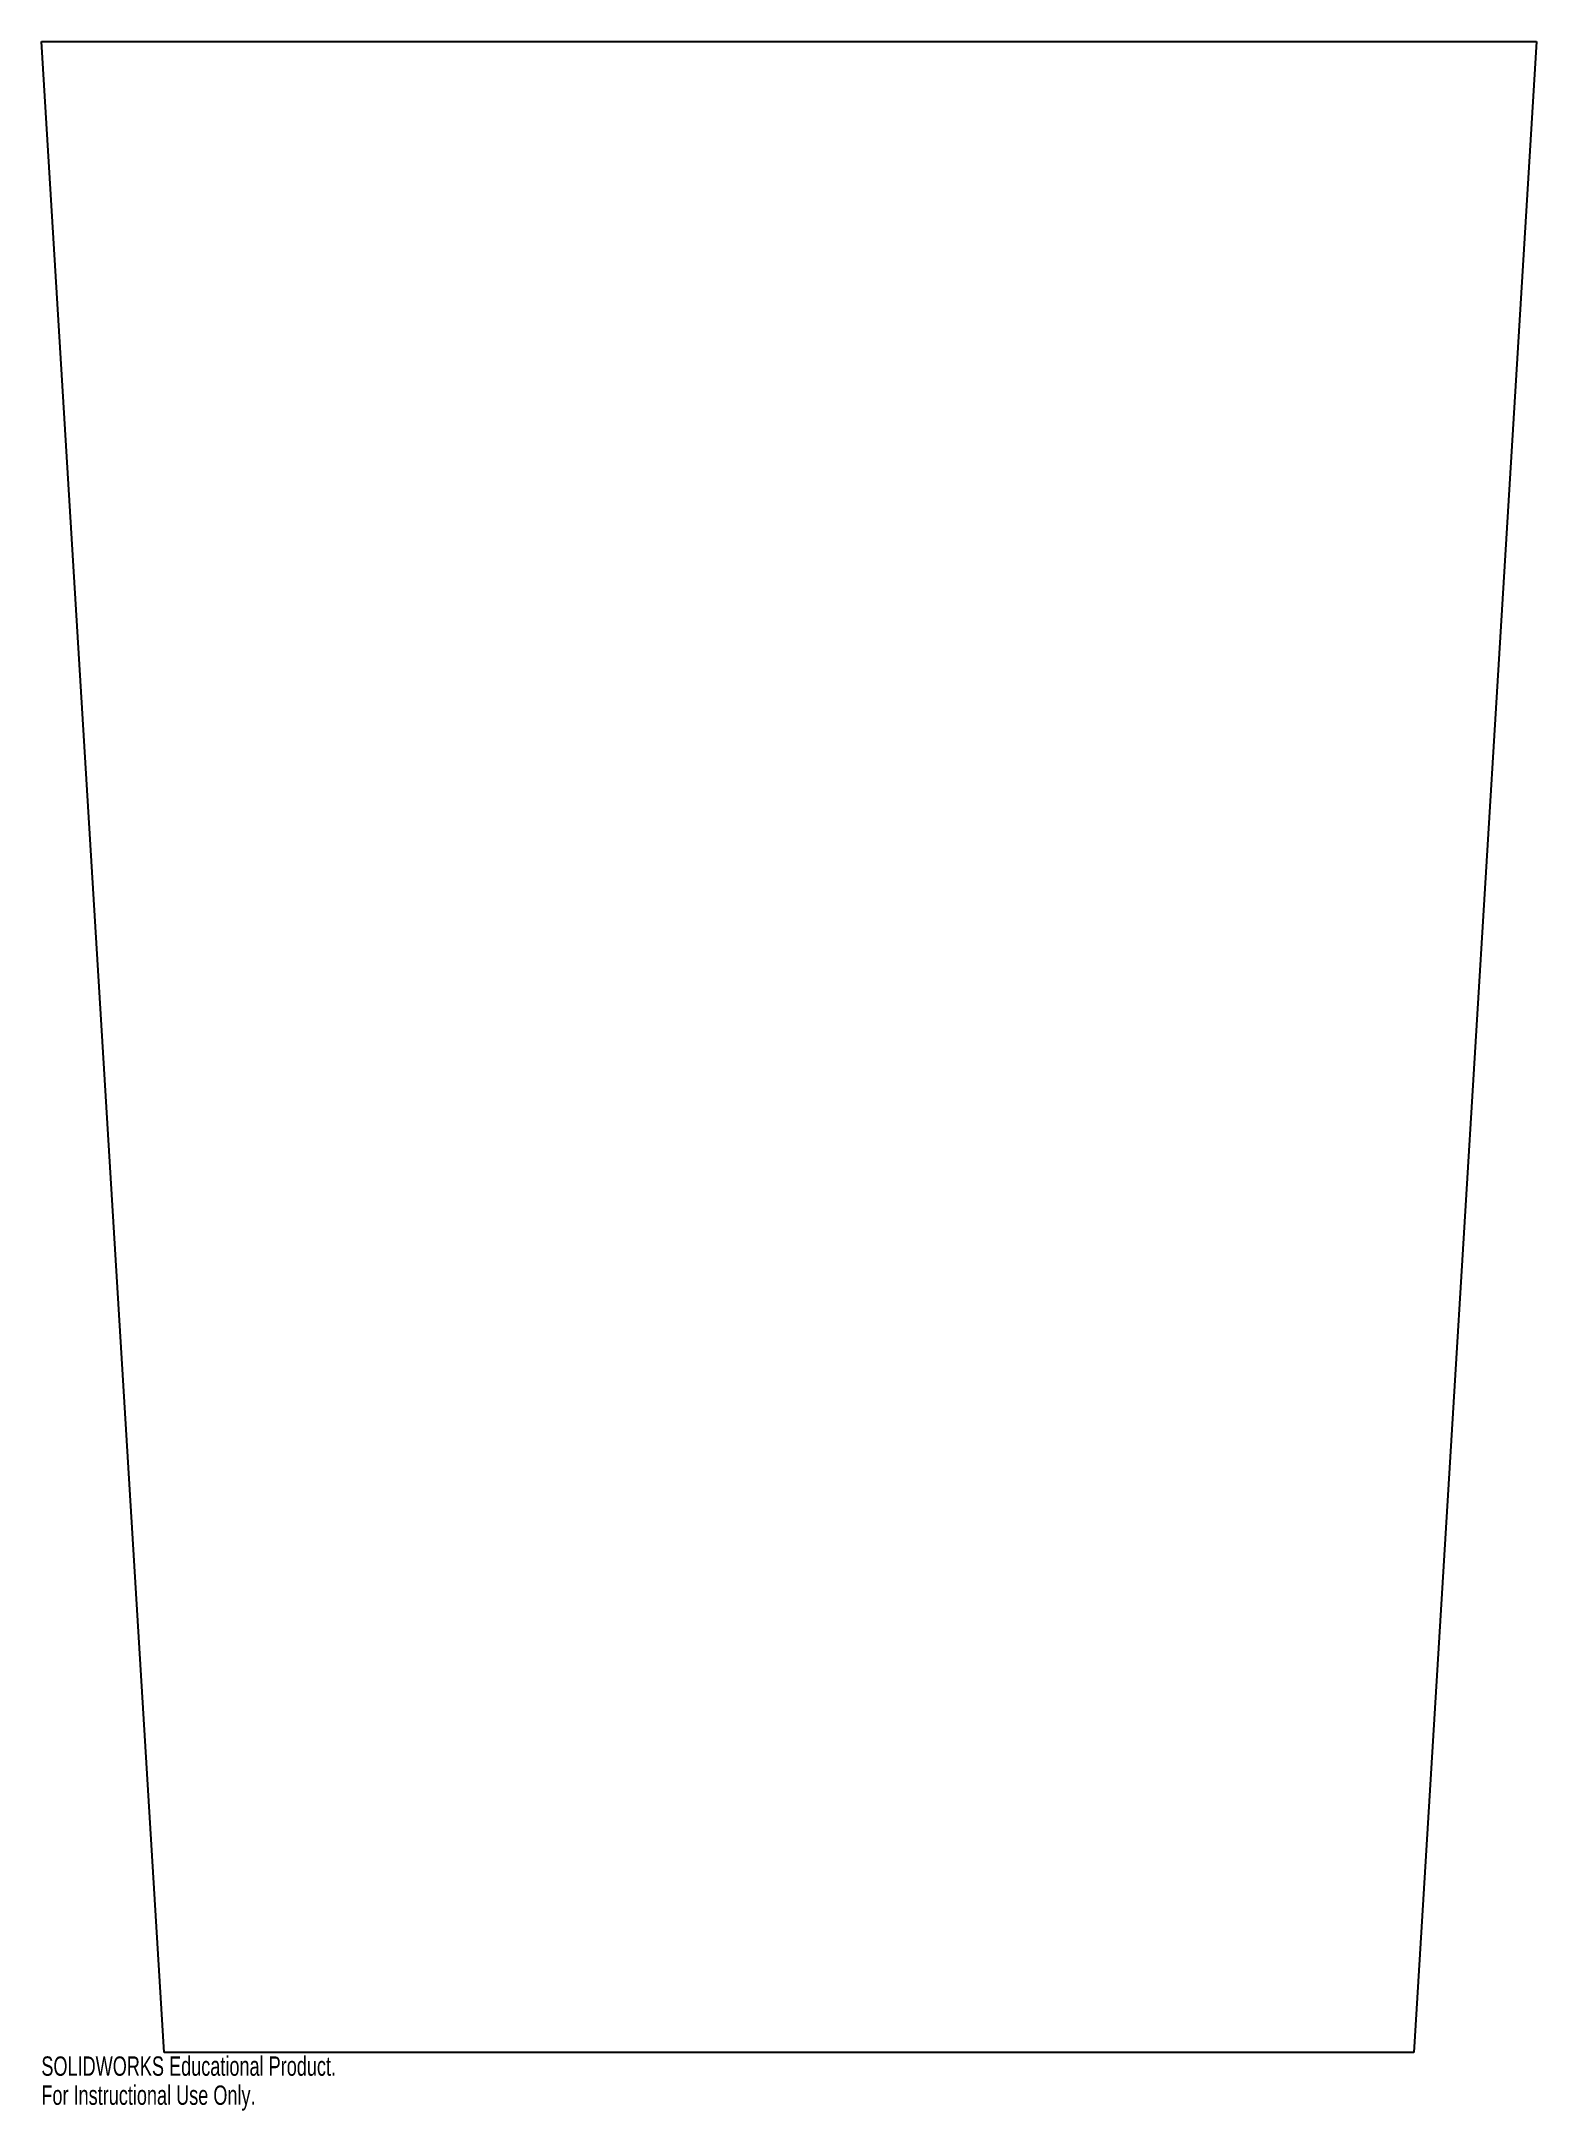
# Model space of a CAD drawing. Header units: inches. Extents: x -29.7 to -15, y -73.6 to -53.3.
import ezdxf

# ---------------------------------------------------------------- set-up
doc = ezdxf.new("R2010")
doc.units = ezdxf.units.IN
doc.header["$MEASUREMENT"] = 0
doc.styles.add('SLDTEXTSTYLE0', font='TXT', dxfattribs={"width": 0.7})

msp = doc.modelspace()

# ---------------------------------------------------------------- linework, layer by layer
at = {"color": 7, "linetype": 'Continuous', "lineweight": 25}
for p, q in [((-28.462, -73.061), (-29.671, -53.268)), ((-29.671, -53.268), (-14.951, -53.268)), ((-14.951, -53.268), (-16.16, -73.061)), ((-16.16, -73.061), (-28.462, -73.061))]:
    msp.add_line(p, q, dxfattribs=at)

# ---------------------------------------------------------------- texts
at = {"color": 7, "linetype": 'Continuous', "char_height": 0.1903, "attachment_point": 1, "style": 'SLDTEXTSTYLE0'}
for s, insert in [('SOLIDWORKS Educational Product.', (-29.671, -73.101)), ('For Instructional Use Only.', (-29.671, -73.387))]:
    msp.add_mtext(s, dxfattribs=dict(at, insert=insert))

doc.saveas('drawing.dxf')
